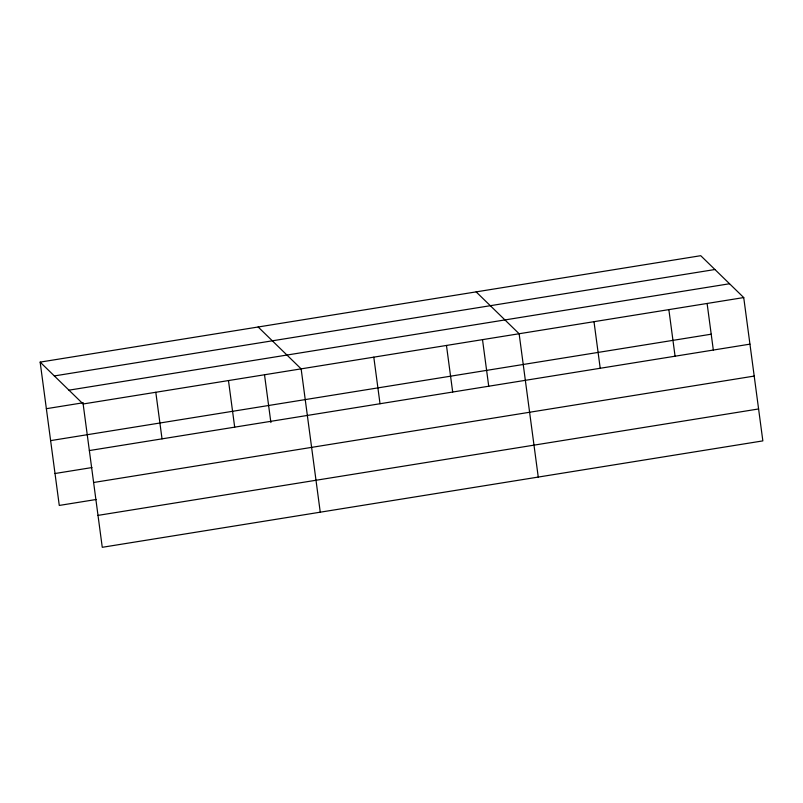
<?xml version="1.0" encoding="UTF-8"?>
<svg xmlns="http://www.w3.org/2000/svg" width="803" height="803" viewBox="0 0 803 803"><rect width="100%" height="100%" fill="white"/><g stroke="black" fill="none" stroke-linecap="round" stroke-linejoin="round"><path stroke-width="1.2" d="M40.15 362.113L700.738 255.695L743.729 297.562L762.85 440.887L102.262 547.305L83.141 403.979L40.15 362.113L59.271 505.438L96.219 499.486M54.333 375.934L714.921 269.517M68.958 390.168L729.536 283.75M46.363 408.697L83.311 402.745M83.141 403.979L743.729 297.562M50.629 440.616L711.207 334.199M89.354 450.563L749.942 344.146M55.016 473.509L91.964 467.557M93.62 482.493L754.198 376.075M98.006 515.385L758.594 408.958M476.139 291.88L519.129 333.747L538.251 477.072M258.144 326.992L301.135 368.868L320.256 512.184M707.112 303.504L713.325 350.038M668.859 309.627L675.072 356.211M593.999 321.692L600.212 368.266M482.513 339.689L488.726 386.223M446.468 345.451L452.681 392.035M373.796 357.164L380.02 403.738M264.518 374.81L270.892 422.559M228.474 380.572L234.687 427.156M155.802 392.276L162.025 438.86"/></g></svg>
